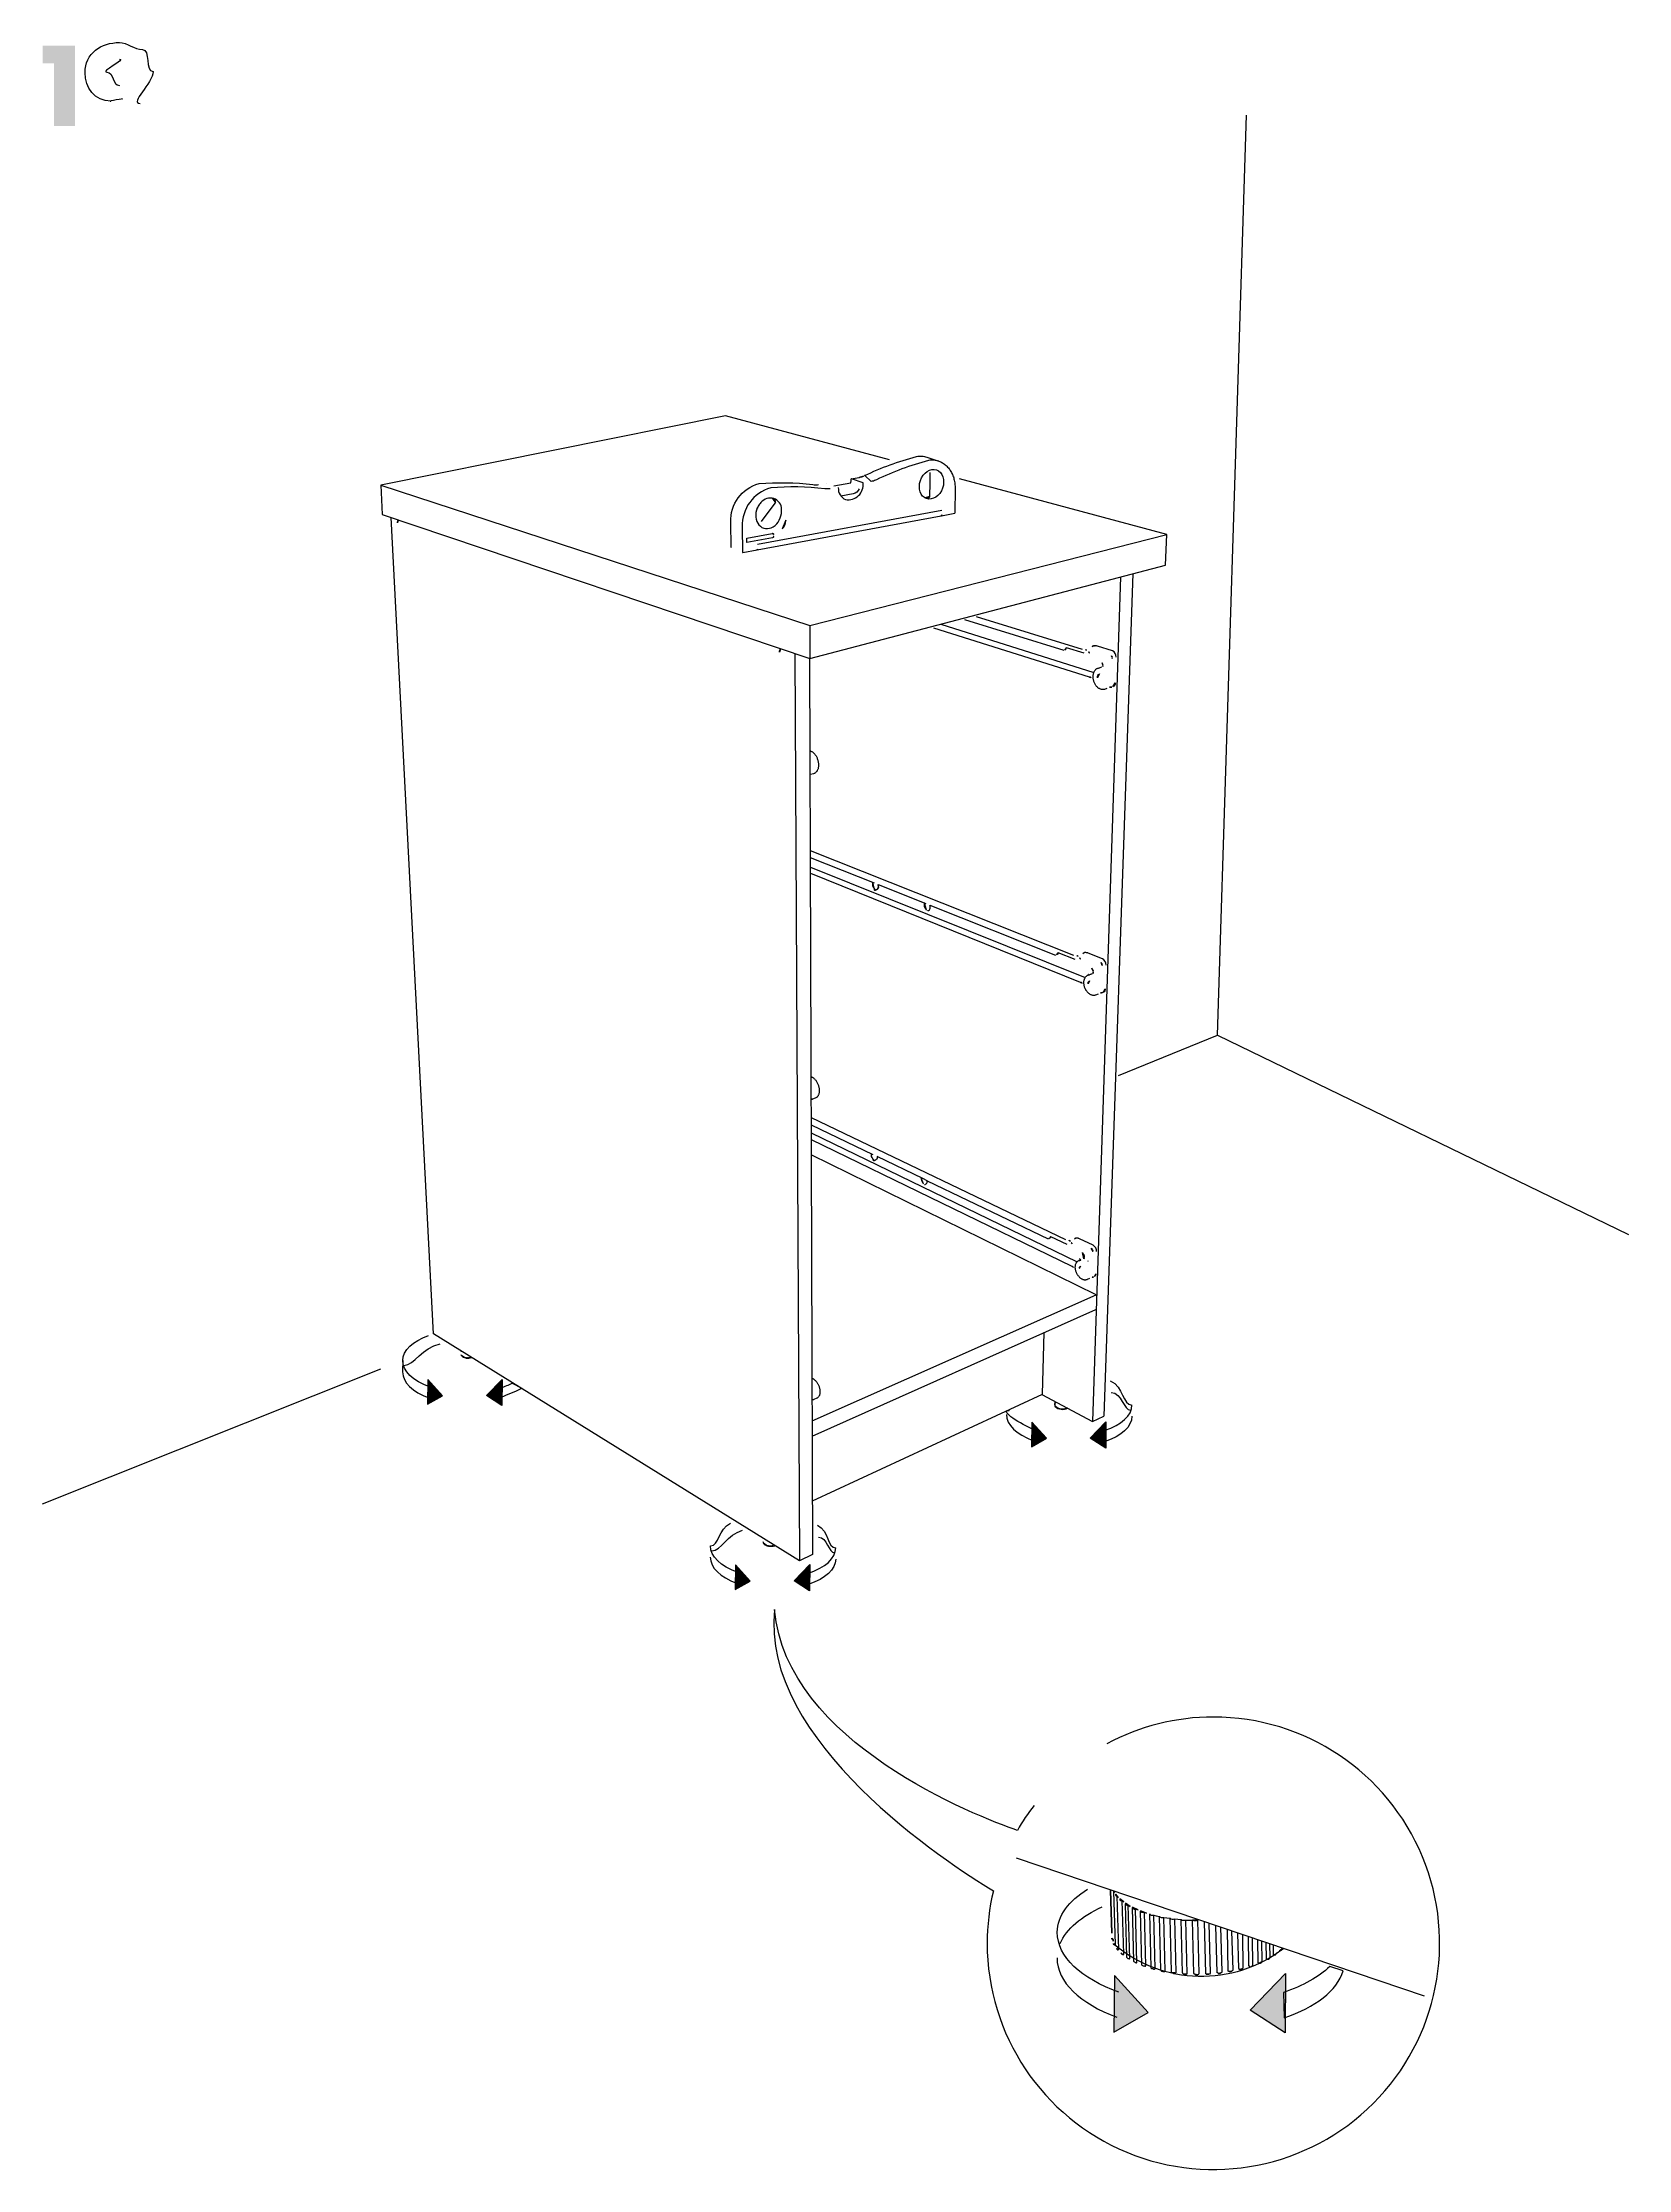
# Model space of a CAD drawing. Header units: metres. Extents: x -27.1 to 47.9, y -10.7 to 6.6.
# Drawn here: x 27.184 to 29.856, y -3.772 to -0.187 of the extents above; entities that cross this region are included whole.
import ezdxf

# ---------------------------------------------------------------- set-up
doc = ezdxf.new("R2010")
doc.units = ezdxf.units.M
doc.header["$MEASUREMENT"] = 0
doc.layers.add('PDF_Working_Num_Penna__7_Num_Penna__7_Num_Penna__7_Num_Penna__7_Num_Penna__7_Num_Penna__7', color=7, linetype='Continuous', lineweight=18)
doc.styles.add('GENERATED_STYLE_1', font='Arial')

msp = doc.modelspace()

# ---------------------------------------------------------------- hatches: boundary and pattern name
at = {"layer": 'PDF_Working_Num_Penna__7_Num_Penna__7_Num_Penna__7_Num_Penna__7_Num_Penna__7_Num_Penna__7', "linetype": 'Continuous', "lineweight": 18}
for points in [[(27.2038, -0.2226), (27.2038, -0.3281), (27.2389, -0.3281), (27.2389, -0.1929), (27.1844, -0.1929), (27.1844, -0.2226)], [(27.8334, -2.4404), (27.833, -2.4823), (27.8583, -2.4679)], [(27.9585, -2.4403), (27.9323, -2.4675), (27.9581, -2.4843)], [(28.8509, -2.5121), (28.8505, -2.554), (28.8758, -2.5396)], [(28.9759, -2.512), (28.9497, -2.5392), (28.9756, -2.556)], [(28.3519, -2.7527), (28.3515, -2.7945), (28.3768, -2.7802)], [(28.4769, -2.7525), (28.4507, -2.7798), (28.4766, -2.7965)], [(28.9905, -3.4447), (28.9896, -3.5401), (29.0473, -3.5073)], [(29.2786, -3.4412), (29.2189, -3.5032), (29.2778, -3.5415)]]:
    msp.add_hatch(color=7, dxfattribs=at).paths.add_polyline_path(points)

# ---------------------------------------------------------------- linework, layer by layer
at = {"layer": 'PDF_Working_Num_Penna__7_Num_Penna__7_Num_Penna__7_Num_Penna__7_Num_Penna__7_Num_Penna__7', "color": 7, "linetype": 'Continuous', "lineweight": 18, "flags": 128}
for points in [[(28.9974, -1.9282), (29.1641, -1.8604), (29.2127, -0.3097)], [(28.3349, -0.8166), (27.754, -0.9335)], [(28.6115, -0.8909), (28.3349, -0.8166)], [(28.6943, -0.893), (28.696, -0.8936), (28.6976, -0.8943), (28.6993, -0.8951), (28.7008, -0.896), (28.7024, -0.8969), (28.7039, -0.898), (28.7053, -0.8991), (28.7067, -0.9002), (28.708, -0.9015), (28.7093, -0.9028), (28.7105, -0.9042), (28.7117, -0.9056), (28.7128, -0.9071), (28.7138, -0.9087), (28.7148, -0.9103), (28.7158, -0.912), (28.7166, -0.9137), (28.7174, -0.9155), (28.7182, -0.9174), (28.7189, -0.9193), (28.7195, -0.9212), (28.72, -0.9232), (28.7205, -0.9252), (28.7209, -0.9272), (28.7212, -0.9292), (28.7214, -0.9312), (28.7216, -0.9331), (28.7218, -0.9351), (28.7218, -0.9372), (28.7218, -0.9392), (28.7213, -0.9807)], [(28.5176, -0.9344), (28.546, -0.9295), (28.5461, -0.9292), (28.5464, -0.9279), (28.5466, -0.9266), (28.5467, -0.9253), (28.5468, -0.9239), (28.5469, -0.9227)], [(28.6794, -0.9521), (28.6796, -0.9299)], [(28.6796, -0.9299), (28.6798, -0.9122)], [(29.0765, -1.068), (29.0785, -1.0163), (28.7295, -0.9226)], [(27.754, -0.9335), (28.4769, -1.1697), (29.0785, -1.0163)], [(27.754, -0.9335), (27.7566, -0.9827)], [(28.407, -0.9797), (28.4192, -0.9629)], [(27.7566, -0.9827), (28.4771, -1.2255), (29.0765, -1.068)], [(27.8431, -2.3637), (27.7719, -0.9879)], [(28.3886, -1.0422), (28.6984, -0.985), (28.6986, -0.9849)], [(28.6997, -0.9762), (28.3889, -1.0333)], [(28.3958, -0.9948), (28.407, -0.9797)], [(28.6988, -0.9849), (28.7212, -0.9808)], [(28.3711, -1.03), (28.371, -1.0225), (28.4138, -1.0146)], [(28.4162, -1.0192), (28.4161, -1.0198), (28.416, -1.0204), (28.4157, -1.0209), (28.4154, -1.0214), (28.415, -1.0217), (28.4145, -1.022), (28.414, -1.0222), (28.3712, -1.03)], [(28.3642, -1.0468), (28.3883, -1.0423), (28.3884, -1.0422)], [(29.0003, -1.088), (28.9534, -2.5112)], [(29.0214, -1.0825), (28.9725, -2.5021)], [(28.4769, -1.1697), (28.4771, -1.2255)], [(28.6854, -1.1738), (28.9477, -1.2565)], [(28.6978, -1.1678), (28.9555, -1.2488)], [(28.7379, -1.16), (28.9049, -1.2117)], [(28.7572, -1.1549), (28.9359, -1.21)], [(28.4521, -1.2171), (28.4598, -2.746)], [(28.9394, -1.2167), (28.9097, -1.2074)], [(28.4768, -1.2254), (28.4818, -2.7356)], [(28.9777, -1.2762), (28.9734, -1.2775), (28.9726, -1.2776), (28.9717, -1.2778), (28.9709, -1.2779), (28.97, -1.2778), (28.9692, -1.2777), (28.9683, -1.2776), (28.9675, -1.2774), (28.9666, -1.2771), (28.9658, -1.2767), (28.965, -1.2763), (28.9642, -1.2758), (28.9633, -1.2753), (28.9625, -1.2747), (28.9617, -1.274), (28.961, -1.2733), (28.9602, -1.2725), (28.9595, -1.2716), (28.9588, -1.2707), (28.9582, -1.2697), (28.9576, -1.2687), (28.9571, -1.2677), (28.9566, -1.2666), (28.9561, -1.2655), (28.9557, -1.2644), (28.9554, -1.2632), (28.955, -1.2621), (28.9548, -1.2609), (28.9546, -1.2597), (28.9545, -1.2585), (28.9544, -1.2574), (28.9544, -1.2562), (28.9544, -1.255), (28.9545, -1.2539), (28.9546, -1.2528), (28.9549, -1.2517), (28.9551, -1.2506), (28.9554, -1.2496), (28.9558, -1.2486), (28.9562, -1.2477), (28.9567, -1.2467), (28.9573, -1.2459), (28.9579, -1.2451), (28.9585, -1.2444), (28.9592, -1.2437), (28.9599, -1.2431), (28.9607, -1.2426), (28.9615, -1.2421), (28.9624, -1.2417), (28.9633, -1.2415), (28.9677, -1.2402)], [(28.4773, -1.3811), (28.4781, -1.3813), (28.4789, -1.3816), (28.4797, -1.382), (28.4806, -1.3824), (28.4814, -1.383), (28.4822, -1.3836), (28.483, -1.3842), (28.4838, -1.385), (28.4846, -1.3858), (28.4854, -1.3866), (28.4861, -1.3876), (28.4868, -1.3886), (28.4875, -1.3896), (28.4881, -1.3907), (28.4887, -1.3919), (28.4892, -1.393), (28.4897, -1.3942), (28.4901, -1.3955), (28.4905, -1.3967), (28.4908, -1.3979), (28.4911, -1.3992), (28.4914, -1.4005), (28.4916, -1.4017), (28.4917, -1.403), (28.4917, -1.4042), (28.4917, -1.4054), (28.4917, -1.4067), (28.4916, -1.4079), (28.4914, -1.409), (28.4912, -1.4101), (28.4909, -1.4112), (28.4905, -1.4123), (28.4901, -1.4133), (28.4897, -1.4142), (28.4892, -1.4152), (28.4886, -1.416), (28.488, -1.4167), (28.4873, -1.4175), (28.4866, -1.4181), (28.4858, -1.4186), (28.485, -1.4191), (28.4842, -1.4194), (28.4834, -1.4197), (28.4783, -1.4212)], [(28.4779, -1.5493), (28.9213, -1.7252)], [(28.4779, -1.5606), (28.5856, -1.6035)], [(28.478, -1.577), (28.941, -1.7632)], [(28.478, -1.5875), (28.9325, -1.771)], [(28.5927, -1.6103), (28.5927, -1.6094), (28.5927, -1.6086), (28.5925, -1.6078), (28.5924, -1.607), (28.5921, -1.6062), (28.6727, -1.6383)], [(28.9244, -1.7328), (28.8958, -1.7214)], [(28.9627, -1.7911), (28.9585, -1.7927), (28.9577, -1.7929), (28.957, -1.7931), (28.9562, -1.7932), (28.9554, -1.7933), (28.9546, -1.7933), (28.9538, -1.7931), (28.953, -1.793), (28.9522, -1.7928), (28.9514, -1.7925), (28.9506, -1.7922), (28.9497, -1.7918), (28.9489, -1.7913), (28.9481, -1.7908), (28.9473, -1.7901), (28.9466, -1.7895), (28.9458, -1.7888), (28.9451, -1.788), (28.9444, -1.7872), (28.9437, -1.7863), (28.943, -1.7854), (28.9424, -1.7844), (28.9419, -1.7834), (28.9413, -1.7824), (28.9409, -1.7813), (28.9404, -1.7802), (28.9401, -1.7792), (28.9397, -1.7781), (28.9394, -1.7769), (28.9392, -1.7758), (28.9391, -1.7747), (28.9389, -1.7736), (28.9389, -1.7725), (28.9388, -1.7714), (28.9389, -1.7703), (28.939, -1.7692), (28.9392, -1.7682), (28.9394, -1.7672), (28.9397, -1.7663), (28.94, -1.7653), (28.9403, -1.7645), (28.9408, -1.7636), (28.9413, -1.7628), (28.9418, -1.7621), (28.9424, -1.7614), (28.943, -1.7608), (28.9437, -1.7602), (28.9445, -1.7597), (28.9452, -1.7593), (28.9461, -1.7589), (28.9503, -1.7574)], [(29.1641, -1.8603), (29.8564, -2.1964)], [(28.4792, -1.9301), (28.48, -1.9304), (28.4807, -1.9308), (28.4816, -1.9312), (28.4824, -1.9318), (28.4832, -1.9324), (28.484, -1.933), (28.4848, -1.9337), (28.4856, -1.9345), (28.4863, -1.9354), (28.487, -1.9363), (28.4878, -1.9372), (28.4884, -1.9383), (28.489, -1.9393), (28.4896, -1.9403), (28.4902, -1.9415), (28.4907, -1.9426), (28.4911, -1.9438), (28.4916, -1.9449), (28.4919, -1.9461), (28.4922, -1.9473), (28.4925, -1.9485), (28.4927, -1.9497), (28.4928, -1.9509), (28.4929, -1.952), (28.493, -1.9532), (28.493, -1.9543), (28.4929, -1.9555), (28.4928, -1.9565), (28.4926, -1.9576), (28.4924, -1.9586), (28.4921, -1.9596), (28.4918, -1.9606), (28.4914, -1.9615), (28.4909, -1.9623), (28.4904, -1.9631), (28.4898, -1.9638), (28.4892, -1.9645), (28.4885, -1.9651), (28.4878, -1.9655), (28.4871, -1.966), (28.4863, -1.9663), (28.4814, -1.9681)], [(28.4794, -1.9991), (28.9077, -2.2046)], [(28.4794, -2.0112), (28.5832, -2.0613)], [(28.4795, -2.0249), (28.9276, -2.242)], [(28.4795, -2.0362), (28.9183, -2.2497)], [(28.9598, -2.2977), (28.4796, -2.0618)], [(28.9105, -2.2131), (28.883, -2.1998)], [(28.9485, -2.2703), (28.9444, -2.2721), (28.9437, -2.2724), (28.943, -2.2726), (28.9423, -2.2727), (28.9415, -2.2728), (28.9408, -2.2728), (28.9401, -2.2728), (28.9393, -2.2727), (28.9385, -2.2725), (28.9377, -2.2723), (28.937, -2.272), (28.9362, -2.2716), (28.9354, -2.2712), (28.9346, -2.2707), (28.9338, -2.2702), (28.9331, -2.2696), (28.9323, -2.269), (28.9315, -2.2682), (28.9308, -2.2675), (28.9301, -2.2666), (28.9294, -2.2658), (28.9288, -2.2649), (28.9282, -2.264), (28.9276, -2.263), (28.9271, -2.262), (28.9266, -2.261), (28.9262, -2.26), (28.9258, -2.2589), (28.9254, -2.2579), (28.9251, -2.2568), (28.9249, -2.2557), (28.9247, -2.2547), (28.9246, -2.2536), (28.9244, -2.2526), (28.9244, -2.2515), (28.9244, -2.2505), (28.9245, -2.2495), (28.9246, -2.2485), (28.9248, -2.2476), (28.925, -2.2467), (28.9253, -2.2458), (28.9257, -2.245), (28.9261, -2.2441), (28.9265, -2.2434), (28.927, -2.2427), (28.9275, -2.2421), (28.9281, -2.2415), (28.9288, -2.241), (28.9295, -2.2405), (28.9303, -2.2401), (28.9344, -2.2384)], [(28.4811, -2.5103), (28.9598, -2.2977)], [(28.4812, -2.5362), (28.959, -2.3223)], [(28.4598, -2.746), (27.8431, -2.3637)], [(28.8693, -2.4653), (28.8721, -2.3612)], [(27.1842, -2.6499), (27.7543, -2.4223)], [(27.835, -2.4713), (27.8365, -2.4527)], [(28.4809, -2.4381), (28.4811, -2.4382), (28.4819, -2.4386), (28.4827, -2.4391), (28.4835, -2.4396), (28.4842, -2.4402), (28.485, -2.4408), (28.4858, -2.4415), (28.4866, -2.4423), (28.4873, -2.4432), (28.488, -2.4441), (28.4888, -2.445), (28.4894, -2.4459), (28.4901, -2.447), (28.4906, -2.448), (28.4912, -2.4491), (28.4917, -2.4502), (28.4921, -2.4513), (28.4926, -2.4524), (28.493, -2.4535), (28.4933, -2.4547), (28.4936, -2.4558), (28.4938, -2.4569), (28.4939, -2.4581), (28.4941, -2.4592), (28.4942, -2.4603), (28.4942, -2.4613), (28.4942, -2.4624), (28.4941, -2.4634), (28.4939, -2.4644), (28.4937, -2.4654), (28.4935, -2.4663), (28.4932, -2.4672), (28.4928, -2.4681), (28.4924, -2.4688), (28.4919, -2.4696), (28.4914, -2.4703), (28.4908, -2.4708), (28.4901, -2.4714), (28.4895, -2.4718), (28.4887, -2.4722), (28.4841, -2.4742)], [(28.4815, -2.6448), (28.8693, -2.4653)], [(28.8678, -2.466), (28.9534, -2.5112), (28.9725, -2.5021)], [(28.4818, -2.7356), (28.4598, -2.746)], [(29.5127, -3.4799), (28.8251, -3.247)], [(28.9911, -3.3938), (28.9919, -3.3938), (28.9919, -3.3929), (28.9919, -3.3922), (28.9896, -3.303)], [(28.9971, -3.4019), (28.9971, -3.4012), (28.9978, -3.4012), (28.9949, -3.3111)], [(29.0052, -3.41), (29.0052, -3.4093), (29.006, -3.4093), (29.006, -3.4085), (29.0031, -3.3185)], [(29.0149, -3.4167), (29.0142, -3.4167), (29.0134, -3.4167), (29.0127, -3.4159), (29.012, -3.4151), (29.0112, -3.4144), (29.0112, -3.4138), (29.009, -3.3238)], [(29.0149, -3.4167), (29.0157, -3.4167), (29.0164, -3.4159), (29.0134, -3.3261)], [(29.0275, -3.4233), (29.0268, -3.4233), (29.026, -3.4233), (29.0253, -3.4233), (29.0246, -3.4226), (29.0238, -3.4218), (29.0231, -3.4212), (29.0231, -3.4205), (29.0209, -3.3305)], [(29.0275, -3.4233), (29.0283, -3.4233), (29.0283, -3.4226), (29.026, -3.3328)], [(29.0416, -3.4293), (29.0409, -3.4293), (29.0402, -3.4293), (29.0395, -3.4293), (29.038, -3.4286), (29.0372, -3.4279), (29.0365, -3.4271), (29.0365, -3.4265), (29.0342, -3.3364)], [(29.0416, -3.4293), (29.0424, -3.4293), (29.0424, -3.4286), (29.0432, -3.4286), (29.0432, -3.4279), (29.0409, -3.338)], [(29.0498, -3.3409), (29.0506, -3.3424), (29.0521, -3.3431), (29.0543, -3.3431), (29.0565, -3.3431), (29.0609, -3.344), (29.0662, -3.3454)], [(29.0572, -3.4346), (29.0565, -3.4346), (29.0558, -3.4338), (29.0551, -3.4338), (29.0543, -3.4338), (29.0536, -3.4338), (29.0528, -3.4331), (29.0521, -3.4323), (29.0521, -3.4309), (29.0498, -3.3409)], [(29.0572, -3.4346), (29.058, -3.4338), (29.0588, -3.4338), (29.0588, -3.4331), (29.0565, -3.3431)], [(29.0662, -3.3454), (29.0669, -3.3461), (29.0691, -3.3468), (29.0714, -3.3468), (29.0736, -3.3468), (29.0788, -3.3476), (29.084, -3.3483)], [(29.0685, -3.436), (29.0685, -3.4353), (29.0662, -3.3454)], [(29.0744, -3.4383), (29.0751, -3.4383), (29.0758, -3.4376), (29.0758, -3.4369), (29.0736, -3.3468)], [(29.084, -3.3483), (29.0855, -3.3491), (29.0877, -3.3498), (29.09, -3.3498), (29.0923, -3.3491), (29.0973, -3.3498), (29.1026, -3.3507)], [(29.087, -3.4397), (29.087, -3.439), (29.0863, -3.439), (29.0863, -3.4383), (29.084, -3.3483)], [(29.0929, -3.4404), (29.0937, -3.4404), (29.0944, -3.4397), (29.0944, -3.439), (29.0923, -3.3491)], [(29.1026, -3.3507), (29.1041, -3.3514), (29.1062, -3.3514), (29.1093, -3.3514), (29.1108, -3.3514), (29.1167, -3.3514), (29.1219, -3.3514)], [(29.1062, -3.4419), (29.1056, -3.4412), (29.1056, -3.4404), (29.1049, -3.4404), (29.1026, -3.3507)], [(29.1122, -3.4427), (29.1122, -3.4419), (29.113, -3.4419), (29.113, -3.4412), (29.1108, -3.3514)], [(29.1256, -3.4427), (29.1249, -3.4427), (29.1249, -3.4419), (29.1241, -3.4412), (29.1219, -3.3514)], [(29.1315, -3.4427), (29.1324, -3.4427), (29.1324, -3.4419), (29.1331, -3.4412), (29.1308, -3.3514)], [(29.145, -3.4427), (29.145, -3.4419), (29.1442, -3.4419), (29.1442, -3.4412), (29.142, -3.3542)], [(29.1509, -3.4419), (29.1517, -3.4419), (29.1517, -3.4412), (29.1523, -3.4412), (29.1523, -3.4404), (29.1501, -3.3574)], [(29.165, -3.4412), (29.1643, -3.4404), (29.1636, -3.4404), (29.1636, -3.4397), (29.1613, -3.3609)], [(29.171, -3.4397), (29.171, -3.439), (29.1716, -3.439), (29.1716, -3.4383), (29.1695, -3.3633)], [(29.1836, -3.4383), (29.1828, -3.4383), (29.1828, -3.4376), (29.1821, -3.4376), (29.1821, -3.4369), (29.1806, -3.3669)], [(29.1895, -3.4369), (29.1895, -3.436), (29.1902, -3.436), (29.1902, -3.4353), (29.1881, -3.3699)], [(29.2014, -3.4346), (29.2007, -3.4346), (29.2007, -3.4338), (29.1999, -3.4331), (29.1984, -3.3736)], [(29.2074, -3.4323), (29.2074, -3.4316), (29.2066, -3.376)], [(29.2185, -3.43), (29.2177, -3.4293), (29.217, -3.4293), (29.217, -3.4286), (29.2163, -3.3795)], [(29.2185, -3.43), (29.2193, -3.43), (29.22, -3.43), (29.2207, -3.4293), (29.2215, -3.4293), (29.2222, -3.4293), (29.223, -3.4286), (29.2237, -3.4279), (29.2237, -3.4265), (29.223, -3.3818)], [(29.2341, -3.4241), (29.2333, -3.4241), (29.2333, -3.4233), (29.2326, -3.4233), (29.2319, -3.3848)], [(29.2393, -3.4205), (29.2386, -3.3869)], [(29.2482, -3.4174), (29.2475, -3.4174), (29.2467, -3.4174), (29.2467, -3.4167), (29.2459, -3.3892)], [(29.2527, -3.4144), (29.2519, -3.3914)], [(29.2601, -3.4108), (29.2594, -3.4108), (29.2594, -3.41), (29.2586, -3.41), (29.2586, -3.4093), (29.2586, -3.3938)], [(29.3758, -3.4371), (29.353, -3.4297)], [(29.2752, -3.4733), (29.2764, -3.5161)]]:
    msp.add_lwpolyline(points, dxfattribs=at)
for points in [[(28.5697, -0.9173), (28.5695, -0.9173), (28.5693, -0.9173, -0.04676), (28.6566, -0.8851), (28.6567, -0.8851), (28.657, -0.8851), (28.6592, -0.8848), (28.6614, -0.8846), (28.6636, -0.8846), (28.6659, -0.8846), (28.668, -0.8848), (28.6702, -0.8852), (28.6722, -0.8857), (28.6743, -0.8863), (28.6943, -0.893), (28.6923, -0.8924), (28.6901, -0.8919), (28.688, -0.8916), (28.6858, -0.8913), (28.6836, -0.8912), (28.6814, -0.8913), (28.6791, -0.8915), (28.6769, -0.8918, 0.046704), (28.5894, -0.9243), (28.5877, -0.925), (28.5859, -0.9258), (28.5841, -0.9264), (28.5822, -0.9268), (28.5804, -0.9272)], [(28.4306, -1.007, 0.210049), (28.4366, -0.9931), (28.4365, -0.9922)], [(28.9616, -1.2578, -0.316467), (28.9654, -1.2515)], [(28.9917, -1.2664, -0.31671), (28.9876, -1.2732)], [(28.5832, -1.6026, 0.271069), (28.5853, -1.6131), (28.5855, -1.6134), (28.5858, -1.6137), (28.586, -1.614), (28.5861, -1.6142), (28.5862, -1.6146), (28.5863, -1.6148)], [(28.6703, -1.6374, 0.273633), (28.6724, -1.648), (28.6727, -1.6483), (28.6729, -1.6486), (28.6731, -1.6489), (28.6733, -1.6492), (28.6734, -1.6495), (28.6734, -1.6497)], [(28.9748, -1.7823, -0.295607), (28.9715, -1.7881)], [(28.6649, -2.1007, 0.200326), (28.6675, -2.1093), (28.6678, -2.1096), (28.668, -2.1099), (28.6682, -2.1102), (28.6683, -2.1104), (28.6685, -2.1108), (28.6685, -2.111)], [(27.9071, -2.4034, -0.271454), (27.8903, -2.4003), (27.8901, -2.4002), (27.8903, -2.4004, 0.299554)], [(27.8941, -2.403), (27.8943, -2.4031), (27.8945, -2.4032), (27.8947, -2.4032, -0.334257)], [(28.8907, -2.4859), (28.8905, -2.4858, 0.317811), (28.9114, -2.489, -0.300714), (28.8908, -2.4858), (28.8906, -2.4858), (28.8905, -2.4856), (28.8903, -2.4853), (28.8903, -2.485), (28.8902, -2.4849), (28.8901, -2.4843)], [(28.3991, -2.7166), (28.3993, -2.7169), (28.3996, -2.7174), (28.4001, -2.7179), (28.4007, -2.7184), (28.4013, -2.7189), (28.4019, -2.7193), (28.4027, -2.7197), (28.4035, -2.7201), (28.4044, -2.7204), (28.4052, -2.7207), (28.4062, -2.7209), (28.4072, -2.7211), (28.4082, -2.7213), (28.4092, -2.7214), (28.4102, -2.7215), (28.4113, -2.7215), (28.4123, -2.7215), (28.4133, -2.7214), (28.4144, -2.7213), (28.4154, -2.7212), (28.4164, -2.721), (28.4174, -2.7207), (28.4183, -2.7205, -0.281115), (28.399, -2.7165), (28.3988, -2.7162), (28.3988, -2.7158), (28.3986, -2.7157)], [(28.4062, -2.7206, -0.305663), (28.4056, -2.7204), (28.4058, -2.7205), (28.406, -2.7206)], [(28.4146, -2.7209, -0.241751), (28.4139, -2.721), (28.4141, -2.721), (28.4143, -2.721)]]:
    msp.add_lwpolyline(points, format="xyb", close=True, dxfattribs=at)
for points in [[(28.3443, -1.0386), (28.3438, -0.9957, -0.351179), (28.3915, -0.9308), (28.3917, -0.9308, -0.05231), (28.4824, -0.9325), (28.4844, -0.9327), (28.4862, -0.9328), (28.4881, -0.9327), (28.4899, -0.9326), (28.4918, -0.9323)], [(28.5251, -0.9376, 0.310376), (28.5372, -0.9577, 0.49733), (28.5669, -0.9296), (28.5472, -0.9226), (28.547, -0.9226), (28.5603, -0.9202), (28.5607, -0.9203)], [(28.5114, -0.9393), (28.5095, -0.9396), (28.5076, -0.9398), (28.5058, -0.9398), (28.5039, -0.9398), (28.5021, -0.9396, 0.052804), (28.4112, -0.938, 0.348697), (28.3633, -1.0034), (28.3637, -1.0467)], [(28.4294, -0.977, 0.710289), (28.397, -0.9604), (28.3957, -0.9615), (28.3945, -0.9628), (28.3933, -0.9641), (28.3922, -0.9655), (28.3912, -0.967), (28.3902, -0.9686), (28.3894, -0.9702), (28.3886, -0.9719)], [(28.5603, -0.9396, -0.244851), (28.5503, -0.9481), (28.5295, -0.9518)], [(28.9931, -1.2233, 0.316915), (28.9868, -1.2123), (28.9617, -1.2046), (28.961, -1.2045), (28.9603, -1.2043), (28.9596, -1.2042), (28.9588, -1.2041), (28.9581, -1.204), (28.9573, -1.2039), (28.9566, -1.2039), (28.9559, -1.2039), (28.9556, -1.204), (28.9554, -1.2041), (28.9552, -1.2042), (28.955, -1.2043), (28.9548, -1.2044), (28.9545, -1.2045)], [(28.6754, -1.6507), (28.6756, -1.6506), (28.6757, -1.6504), (28.6761, -1.6503), (28.6764, -1.6502), (28.6767, -1.6501), (28.677, -1.65), (28.6772, -1.65, 0.313942), (28.6801, -1.6449), (28.6801, -1.6439), (28.68, -1.643), (28.6798, -1.642), (28.6795, -1.641), (28.8912, -1.7255)], [(28.9762, -1.7422, 0.290326), (28.97, -1.7314), (28.9459, -1.7219), (28.9453, -1.7217), (28.9446, -1.7215), (28.9439, -1.7213), (28.9431, -1.7212), (28.9424, -1.7211), (28.9417, -1.721), (28.941, -1.721), (28.9403, -1.721), (28.9401, -1.7211), (28.9399, -1.7212), (28.9397, -1.7213), (28.9394, -1.7213), (28.9392, -1.7214), (28.939, -1.7215)], [(28.6749, -2.1055), (28.6674, -2.1018), (28.5904, -2.0647), (28.5905, -2.0655), (28.5905, -2.0663, -0.342712), (28.5878, -2.0707), (28.5875, -2.0708), (28.5873, -2.0709), (28.587, -2.0709), (28.5868, -2.071), (28.5864, -2.0711), (28.5862, -2.0712), (28.5861, -2.0714), (28.586, -2.0717), (28.5858, -2.0718), (28.5854, -2.0719), (28.5851, -2.0719), (28.5849, -2.0718), (28.5847, -2.0718), (28.5845, -2.0716), (28.5843, -2.0715), (28.5841, -2.0713), (28.584, -2.0711), (28.5839, -2.0709), (28.5839, -2.0707), (28.584, -2.0705), (28.5841, -2.0704), (28.5842, -2.07), (28.5841, -2.0697), (28.5839, -2.0694), (28.5838, -2.0691), (28.5835, -2.0689), (28.5833, -2.0685, -0.203798), (28.5808, -2.0601)], [(28.6704, -2.1121), (28.6705, -2.112), (28.6707, -2.1119), (28.6711, -2.1118), (28.6713, -2.1117), (28.6716, -2.1116), (28.6719, -2.1115), (28.6721, -2.1115, 0.352357), (28.6749, -2.1068), (28.6749, -2.1061), (28.6749, -2.1055), (28.8786, -2.2036)], [(28.9603, -2.2249, 0.274665), (28.9544, -2.2143), (28.9312, -2.2032), (28.9306, -2.2029), (28.9299, -2.2027), (28.9292, -2.2025), (28.9285, -2.2023), (28.9278, -2.2022), (28.9271, -2.2021), (28.9265, -2.2021), (28.9258, -2.2021), (28.9256, -2.2021), (28.9254, -2.2022), (28.9252, -2.2023), (28.925, -2.2023), (28.9248, -2.2025), (28.9246, -2.2025)], [(27.7911, -2.4085), (27.7909, -2.4267, 0.011807), (27.7909, -2.4275)], [(27.9575, -2.4732), (27.957, -2.4544, 0.043577), (27.9753, -2.4465), (27.9906, -2.4546)], [(28.7863, -3.3022, 0.05845), (28.7759, -3.3905, 2.414273), (29.1571, -3.0093, 0.123908), (28.9776, -3.0542)], [(29.275, -3.3997, -0.352485), (28.9904, -3.3929), (28.9911, -3.3938)]]:
    msp.add_lwpolyline(points, format="xyb", dxfattribs=at)
for points in [[(28.5052, -0.93), (28.505, -0.9299)], [(28.5603, -0.9202), (28.5618, -0.92), (28.5633, -0.9196), (28.5649, -0.9191), (28.5663, -0.9186), (28.5678, -0.918)], [(28.4192, -0.9629), (28.4193, -0.9627), (28.4195, -0.9624), (28.4195, -0.9622), (28.4195, -0.9619), (28.4195, -0.9616), (28.4195, -0.9613), (28.4194, -0.961), (28.4193, -0.9606), (28.419, -0.96), (28.4186, -0.9593), (28.4181, -0.9587), (28.4175, -0.958), (28.4171, -0.9577), (28.4167, -0.9573), (28.4163, -0.957), (28.4158, -0.9567), (28.4153, -0.9563), (28.4147, -0.9559), (28.4142, -0.9556)], [(28.4915, -0.9323), (28.4916, -0.9323)], [(28.6707, -0.9546), (28.6713, -0.9547), (28.6719, -0.9548), (28.6725, -0.9549), (28.6731, -0.9549), (28.6737, -0.9549), (28.6742, -0.9549), (28.6748, -0.9549), (28.6753, -0.9549), (28.6761, -0.9548), (28.6769, -0.9546), (28.6776, -0.9543), (28.6782, -0.954), (28.6784, -0.9538), (28.6787, -0.9536), (28.6791, -0.9532), (28.6792, -0.9529), (28.6793, -0.9527), (28.6794, -0.9524)], [(27.7824, -0.9971), (27.7824, -0.9961), (27.7825, -0.9952), (27.7827, -0.9944), (27.7829, -0.9936), (27.7832, -0.9929), (27.7835, -0.9924)], [(28.6986, -0.9849), (28.6989, -0.9848), (28.699, -0.9844), (28.6992, -0.984)], [(28.6988, -0.9849), (28.6991, -0.9848), (28.6993, -0.9846), (28.6994, -0.9843), (28.6996, -0.9839), (28.6996, -0.9835)], [(28.3446, -1.0391), (28.3445, -1.039), (28.3444, -1.0388)], [(28.4139, -1.0147), (28.4144, -1.0146), (28.4149, -1.0148), (28.4153, -1.015), (28.4157, -1.0154), (28.4159, -1.0158), (28.4161, -1.0163), (28.4162, -1.0168)], [(28.4148, -1.0147), (28.4143, -1.0146)], [(28.3642, -1.0468), (28.3639, -1.0468), (28.3637, -1.0467)], [(28.3884, -1.0422), (28.3886, -1.042), (28.3888, -1.0417), (28.3889, -1.0413)], [(28.4261, -1.2147), (28.4261, -1.2137), (28.4262, -1.2127), (28.4265, -1.2117), (28.4268, -1.2109), (28.4272, -1.2102), (28.4277, -1.2095)], [(28.9097, -1.2074), (28.9093, -1.2076), (28.9091, -1.2079), (28.9088, -1.2082), (28.9087, -1.2086), (28.9086, -1.209), (28.9085, -1.2095), (28.9065, -1.2115)], [(28.9415, -1.211), (28.9417, -1.2109), (28.942, -1.2109), (28.9422, -1.2109), (28.9424, -1.2111)], [(28.9427, -1.211), (28.9423, -1.2109), (28.9419, -1.2109)], [(28.9435, -1.2112), (28.9427, -1.211), (28.9425, -1.211), (28.9423, -1.2109), (28.9421, -1.2109)], [(28.9485, -1.2166), (28.9484, -1.2161), (28.9481, -1.2156), (28.9478, -1.2152), (28.9475, -1.2149), (28.9471, -1.2147), (28.9467, -1.2147)], [(28.9545, -1.2045), (28.9536, -1.2049), (28.9527, -1.2054)], [(28.9576, -1.2043), (28.9571, -1.2042), (28.9565, -1.204)], [(28.9633, -1.2415), (28.9643, -1.2412)], [(28.9677, -1.2402), (28.9687, -1.24)], [(28.9695, -1.2327), (28.9699, -1.2335), (28.9702, -1.2343), (28.9705, -1.2352), (28.9706, -1.2361)], [(28.9708, -1.237), (28.9708, -1.238), (28.9707, -1.2389)], [(28.9708, -1.2374), (28.9708, -1.2372)], [(28.9856, -1.2208), (28.986, -1.2218), (28.9863, -1.2228), (28.9866, -1.2239)], [(28.9867, -1.2255), (28.9867, -1.2252)], [(28.9499, -1.2571), (28.9491, -1.2569), (28.9484, -1.2567)], [(28.9499, -1.2571), (28.9505, -1.2576), (28.9511, -1.2581)], [(28.9821, -1.2737), (28.9827, -1.2737), (28.9829, -1.2737)], [(28.9844, -1.2738), (28.9842, -1.2738), (28.984, -1.2738), (28.9838, -1.2738), (28.9836, -1.2738), (28.9833, -1.2737)], [(28.986, -1.2736), (28.9855, -1.2738), (28.985, -1.2738)], [(28.5927, -1.6103), (28.5926, -1.6111), (28.5925, -1.6119), (28.5922, -1.6127), (28.5919, -1.6133), (28.5915, -1.6139), (28.591, -1.6144), (28.5905, -1.6147)], [(28.5899, -1.615), (28.5897, -1.6151), (28.5894, -1.6152), (28.5891, -1.6152), (28.5889, -1.6153), (28.5885, -1.6155), (28.5883, -1.6156), (28.5882, -1.6158), (28.5882, -1.6159), (28.588, -1.6161), (28.5879, -1.6162), (28.5875, -1.6163), (28.5872, -1.6164), (28.5869, -1.6163), (28.5867, -1.6162), (28.5865, -1.6162), (28.5863, -1.616), (28.5861, -1.6158), (28.586, -1.6156), (28.5859, -1.6154), (28.586, -1.6151)], [(28.8958, -1.7215), (28.8955, -1.7216), (28.8953, -1.7219), (28.895, -1.7222), (28.8949, -1.7226), (28.8948, -1.723), (28.8948, -1.7235), (28.8928, -1.7251)], [(28.9295, -1.7271), (28.928, -1.7265), (28.9278, -1.7264), (28.9276, -1.7264), (28.9274, -1.7263), (28.9272, -1.7263)], [(28.9333, -1.7321), (28.9331, -1.7316), (28.9329, -1.7312), (28.9326, -1.7308), (28.9323, -1.7306), (28.9319, -1.7304), (28.9315, -1.7303)], [(28.939, -1.7215), (28.9381, -1.7219), (28.9373, -1.7224)], [(28.9525, -1.7474), (28.953, -1.7483), (28.9536, -1.7493), (28.954, -1.7502), (28.9543, -1.7512), (28.9545, -1.7523)], [(28.9546, -1.7533), (28.9546, -1.7543), (28.9546, -1.7552), (28.9544, -1.7561)], [(28.9679, -1.7378), (28.9684, -1.7387), (28.9689, -1.7396), (28.9693, -1.7406), (28.9696, -1.7416), (28.9698, -1.7426)], [(28.9346, -1.7717), (28.9339, -1.7715), (28.9332, -1.7712)], [(28.9346, -1.7717), (28.9351, -1.7722), (28.9357, -1.7726)], [(28.9458, -1.7737), (28.9459, -1.7728), (28.9461, -1.7719), (28.9463, -1.7711), (28.9467, -1.7704), (28.9471, -1.7697), (28.9476, -1.7692), (28.9482, -1.7688)], [(28.9466, -1.7583), (28.9465, -1.7581), (28.9464, -1.758), (28.9462, -1.7578), (28.9462, -1.7582), (28.946, -1.7586)], [(28.9461, -1.7589), (28.9469, -1.7587), (28.9477, -1.7585), (28.9485, -1.7584)], [(28.9463, -1.7588), (28.9465, -1.7586)], [(28.9466, -1.7583), (28.9468, -1.7584)], [(28.9503, -1.7574), (28.9511, -1.7571), (28.9519, -1.757), (28.9528, -1.7569)], [(28.9678, -1.7888), (28.9676, -1.7888), (28.9674, -1.7887), (28.9672, -1.7887), (28.967, -1.7887), (28.9668, -1.7887)], [(28.97, -1.7886), (28.9693, -1.7888), (28.9685, -1.7889)], [(28.4814, -1.9681), (28.4807, -1.9683), (28.48, -1.9685)], [(28.883, -2.1998), (28.8827, -2.2), (28.8824, -2.2003), (28.8822, -2.2006), (28.882, -2.201), (28.882, -2.2014), (28.8819, -2.2018), (28.88, -2.2032)], [(28.9163, -2.2072), (28.9142, -2.2061), (28.914, -2.2061), (28.9138, -2.206), (28.9136, -2.2059), (28.9135, -2.2059), (28.9133, -2.2058)], [(28.919, -2.2118), (28.9189, -2.2113), (28.9187, -2.2109), (28.9184, -2.2106), (28.9181, -2.2103), (28.9177, -2.2102), (28.9174, -2.2102)], [(28.9246, -2.2025), (28.9237, -2.2029), (28.9229, -2.2033)], [(28.9514, -2.219), (28.952, -2.2198), (28.9525, -2.2205), (28.953, -2.2214), (28.9534, -2.2222), (28.9538, -2.2231), (28.954, -2.224), (28.9543, -2.2249)], [(28.9203, -2.2505), (28.9196, -2.2502), (28.9189, -2.25)], [(28.9203, -2.2505), (28.9208, -2.2509), (28.9214, -2.2513)], [(28.9303, -2.2401), (28.9311, -2.2398), (28.9319, -2.2397), (28.9328, -2.2396), (28.9336, -2.2396)], [(28.9311, -2.2537), (28.9312, -2.2528), (28.9313, -2.252), (28.9316, -2.2512), (28.932, -2.2506), (28.9324, -2.25), (28.9329, -2.2495)], [(28.9315, -2.237), (28.9317, -2.2372), (28.9318, -2.2373)], [(28.9319, -2.2375), (28.9322, -2.2378), (28.9325, -2.238), (28.9328, -2.2382), (28.933, -2.2383), (28.9333, -2.2385)], [(28.9366, -2.2267), (28.9372, -2.2274), (28.9378, -2.2282), (28.9383, -2.229), (28.9387, -2.2299), (28.939, -2.2308), (28.9393, -2.2317), (28.9395, -2.2326), (28.9396, -2.2335), (28.9397, -2.2343), (28.9396, -2.2351), (28.9395, -2.2359), (28.9393, -2.2365), (28.939, -2.2372)], [(28.9459, -2.2411), (28.9458, -2.2409), (28.9457, -2.2408)], [(28.9523, -2.2679), (28.9521, -2.2679), (28.952, -2.2678)], [(28.955, -2.2678), (28.9544, -2.268), (28.9537, -2.268), (28.953, -2.268)], [(28.9591, -2.2622), (28.959, -2.2631), (28.9589, -2.2639), (28.9587, -2.2646), (28.9583, -2.2653), (28.958, -2.2658), (28.9575, -2.2664), (28.957, -2.2668)], [(27.89, -2.3933), (27.8897, -2.3932), (27.8898, -2.393), (27.8897, -2.3928)], [(27.8898, -2.3988), (27.8898, -2.3995)], [(27.8899, -2.3997), (27.89, -2.4)], [(27.8908, -2.4011), (27.8906, -2.401)], [(27.8912, -2.4015), (27.8914, -2.4016)], [(27.8915, -2.4017), (27.8913, -2.4017)], [(27.892, -2.4021), (27.8923, -2.4022)], [(27.8924, -2.4023), (27.8922, -2.4023)], [(27.893, -2.4026), (27.8933, -2.4027)], [(27.8934, -2.4028), (27.8932, -2.4028)], [(27.8954, -2.4034), (27.8956, -2.4035), (27.8958, -2.4035)], [(27.8959, -2.4036), (27.8957, -2.4036), (27.8955, -2.4035)], [(27.8968, -2.4037), (27.897, -2.4038), (27.8972, -2.4038)], [(27.8973, -2.4039), (27.8971, -2.4039)], [(27.8982, -2.4039), (27.8985, -2.404)], [(27.8988, -2.404), (27.8986, -2.4041)], [(27.8998, -2.404), (27.9001, -2.404), (27.9003, -2.404)], [(27.9003, -2.4041), (27.9001, -2.4042)], [(27.9013, -2.404), (27.9016, -2.404), (27.9018, -2.404)], [(27.9019, -2.4041), (27.9017, -2.4041)], [(27.9029, -2.4039), (27.9032, -2.4039)], [(27.9035, -2.4039), (27.9033, -2.404)], [(27.9044, -2.4037), (27.9046, -2.4037), (27.9048, -2.4037)], [(27.905, -2.4037), (27.9048, -2.4038)], [(27.9059, -2.4034), (27.9061, -2.4034), (27.9063, -2.4034)], [(27.9065, -2.4033), (27.9064, -2.4034)], [(27.8334, -2.4404), (27.833, -2.4823), (27.8583, -2.4679)], [(27.9585, -2.4403), (27.9581, -2.4843), (27.9323, -2.4675)], [(28.4841, -2.4742), (28.4834, -2.4745), (28.4827, -2.4747), (28.4821, -2.4748), (28.4813, -2.4749)], [(28.8902, -2.4777), (28.89, -2.484)], [(28.8902, -2.4851), (28.8903, -2.4853)], [(28.891, -2.4863), (28.8911, -2.4865)], [(28.8913, -2.4866), (28.8911, -2.4865)], [(28.8917, -2.4871), (28.8919, -2.4872)], [(28.8921, -2.4874), (28.8918, -2.4873)], [(28.8926, -2.4877), (28.8928, -2.4879)], [(28.893, -2.488), (28.8928, -2.488)], [(28.8937, -2.4883), (28.8938, -2.4885), (28.894, -2.4886)], [(28.8941, -2.4887), (28.8939, -2.4886), (28.8938, -2.4885)], [(28.8949, -2.4889), (28.8951, -2.4891), (28.8953, -2.4891)], [(28.8954, -2.4892), (28.8952, -2.4891), (28.895, -2.4891)], [(28.8962, -2.4894), (28.8964, -2.4895), (28.8967, -2.4896)], [(28.8967, -2.4897), (28.8965, -2.4896), (28.8964, -2.4895)], [(28.8977, -2.4898), (28.8979, -2.4899), (28.8981, -2.4899)], [(28.8982, -2.49), (28.898, -2.49), (28.8978, -2.4899)], [(28.8992, -2.49), (28.8993, -2.4902), (28.8995, -2.4902), (28.8997, -2.4902)], [(28.8997, -2.4903), (28.8995, -2.4903)], [(28.9008, -2.4903), (28.9011, -2.4904), (28.9013, -2.4904)], [(28.9013, -2.4904), (28.9011, -2.4905), (28.901, -2.4904)], [(28.9024, -2.4904), (28.9027, -2.4905)], [(28.9029, -2.4905), (28.9028, -2.4905)], [(28.904, -2.4904), (28.9043, -2.4904)], [(28.9046, -2.4904), (28.9044, -2.4905)], [(28.9055, -2.4903), (28.9057, -2.4903), (28.9059, -2.4903)], [(28.9061, -2.4903), (28.906, -2.4904)], [(28.907, -2.49), (28.9072, -2.4901), (28.9074, -2.4901)], [(28.9077, -2.49), (28.9075, -2.4901), (28.9073, -2.4902)], [(28.9085, -2.4898), (28.9087, -2.4898), (28.9089, -2.4897)], [(28.9091, -2.4896), (28.909, -2.4898), (28.9088, -2.4898)], [(28.9098, -2.4893), (28.91, -2.4893)], [(28.9103, -2.4891), (28.9102, -2.4894)], [(28.8509, -2.5121), (28.8505, -2.554), (28.8758, -2.5396)], [(28.9759, -2.512), (28.9756, -2.556), (28.9497, -2.5392)], [(28.3983, -2.7139), (28.3983, -2.7147)], [(28.3985, -2.715), (28.3985, -2.7153), (28.3985, -2.7152)], [(28.3987, -2.7159), (28.3989, -2.7164)], [(28.3997, -2.7173), (28.3998, -2.7175)], [(28.4, -2.7176), (28.3998, -2.7175)], [(28.4005, -2.7181), (28.4007, -2.7183)], [(28.4009, -2.7184), (28.4007, -2.7183)], [(28.4015, -2.7188), (28.4017, -2.719)], [(28.402, -2.7191), (28.4018, -2.719)], [(28.4028, -2.7194), (28.4029, -2.7196), (28.4031, -2.7196)], [(28.4032, -2.7197), (28.403, -2.7197), (28.4028, -2.7196)], [(28.4041, -2.7199), (28.4043, -2.7201), (28.4045, -2.7202)], [(28.4046, -2.7202), (28.4045, -2.7202), (28.4043, -2.7202)], [(28.4072, -2.7207), (28.4074, -2.7209), (28.4077, -2.7209)], [(28.4078, -2.721), (28.4076, -2.721), (28.4074, -2.721)], [(28.4088, -2.721), (28.4091, -2.7211), (28.4093, -2.7211)], [(28.4094, -2.7212), (28.4092, -2.7212)], [(28.4105, -2.7211), (28.4109, -2.7212), (28.4111, -2.7212), (28.4112, -2.7211)], [(28.4111, -2.7212), (28.4109, -2.7213), (28.4107, -2.7213)], [(28.4122, -2.7211), (28.4124, -2.7212), (28.4126, -2.7212)], [(28.4129, -2.7212), (28.4127, -2.7212)], [(28.4156, -2.7207), (28.4158, -2.7208), (28.416, -2.7207)], [(28.4163, -2.7207), (28.4161, -2.7208), (28.4159, -2.7208)], [(28.4172, -2.7204), (28.4174, -2.7204), (28.4176, -2.7204)], [(28.4173, -2.7205), (28.4175, -2.7205), (28.4177, -2.7204), (28.4178, -2.7202)], [(28.3519, -2.7527), (28.3515, -2.7945), (28.3768, -2.7802)], [(28.4769, -2.7525), (28.4766, -2.7965), (28.4507, -2.7798)], [(28.9837, -3.3009), (28.986, -3.3736)], [(28.9896, -3.303), (28.9911, -3.3052)], [(28.9926, -3.3075), (28.9919, -3.3083), (28.9919, -3.3098), (28.9934, -3.3104), (28.9949, -3.3111), (28.9971, -3.3134)], [(28.9993, -3.3157), (28.9993, -3.3164), (28.9993, -3.3179), (29.0008, -3.3185), (29.0031, -3.3185), (29.006, -3.3208)], [(29.009, -3.3231), (29.009, -3.3238), (29.0097, -3.3255), (29.0112, -3.3261), (29.0134, -3.3261), (29.0171, -3.3283)], [(29.0209, -3.3297), (29.0209, -3.3312), (29.0216, -3.3321), (29.0238, -3.3328), (29.026, -3.3328), (29.0306, -3.3343)], [(29.0342, -3.3357), (29.035, -3.3371), (29.0357, -3.338), (29.038, -3.338), (29.0409, -3.338), (29.0446, -3.3395)], [(29.1219, -3.3514), (29.1241, -3.3521), (29.1264, -3.3521), (29.1285, -3.3521), (29.1308, -3.3514), (29.1315, -3.3514)], [(28.9882, -3.3848), (28.9875, -3.3848), (28.9875, -3.384), (28.9866, -3.384), (28.9866, -3.3833), (28.986, -3.3833), (28.986, -3.3826), (28.986, -3.3818)], [(28.9882, -3.3848), (28.9882, -3.3869)], [(28.9904, -3.3929), (28.9896, -3.3929), (28.9896, -3.3922), (28.9889, -3.3922), (28.9889, -3.3914), (28.9889, -3.3907)], [(28.9941, -3.3988), (28.9941, -3.3997), (28.9941, -3.4004), (28.9949, -3.4012), (28.9955, -3.4012), (28.9964, -3.4019)], [(29.2698, -3.4026), (29.269, -3.4026), (29.269, -3.4019)], [(29.2698, -3.4026), (29.2705, -3.4026), (29.2712, -3.4019), (29.272, -3.4019), (29.272, -3.4012), (29.2727, -3.4004), (29.2727, -3.3997)], [(29.0015, -3.4064), (29.0015, -3.4079), (29.0023, -3.4085), (29.0031, -3.4085), (29.0031, -3.4093), (29.0038, -3.4093)], [(29.0685, -3.436), (29.0691, -3.4369), (29.0699, -3.4376), (29.0706, -3.4376), (29.0714, -3.4376), (29.0721, -3.4383), (29.0729, -3.4383), (29.0736, -3.4383)], [(29.087, -3.4397), (29.0877, -3.4404), (29.0885, -3.4404), (29.0892, -3.4404), (29.09, -3.4412), (29.0907, -3.4412), (29.0914, -3.4412), (29.0923, -3.4404)], [(29.165, -3.4412), (29.1657, -3.4412), (29.1665, -3.4412), (29.1672, -3.4412), (29.168, -3.4412), (29.1687, -3.4412), (29.1695, -3.4404), (29.1702, -3.4404)], [(29.1836, -3.4383), (29.1843, -3.4383), (29.1851, -3.4383), (29.1858, -3.4383), (29.1865, -3.4383), (29.1873, -3.4383), (29.1881, -3.4376), (29.1888, -3.4376)], [(29.2014, -3.4346), (29.2022, -3.4346), (29.2028, -3.4346), (29.2044, -3.4346), (29.2051, -3.4346), (29.2051, -3.4338), (29.2059, -3.4338), (29.2066, -3.4331)], [(29.2341, -3.4241), (29.2348, -3.4241), (29.2356, -3.4241), (29.2363, -3.4241), (29.237, -3.4233), (29.2378, -3.4233), (29.2386, -3.4226), (29.2386, -3.4218), (29.2393, -3.4212)], [(29.2482, -3.4174), (29.2489, -3.4174), (29.2497, -3.4174), (29.2505, -3.4174), (29.2505, -3.4167), (29.2512, -3.4159), (29.2519, -3.4159), (29.2519, -3.4152)], [(29.2601, -3.4108), (29.2608, -3.41), (29.2616, -3.41), (29.2624, -3.4093), (29.263, -3.4085), (29.2638, -3.407)], [(28.9905, -3.4447), (28.9896, -3.5401), (29.0473, -3.5073)], [(29.1062, -3.4419), (29.107, -3.4427), (29.1078, -3.4427), (29.1093, -3.4427), (29.11, -3.4427), (29.1108, -3.4427), (29.1115, -3.4427)], [(29.1256, -3.4427), (29.1264, -3.4427), (29.1271, -3.4435), (29.1279, -3.4435), (29.1285, -3.4435), (29.1294, -3.4435), (29.1308, -3.4435)], [(29.145, -3.4427), (29.1457, -3.4427), (29.1472, -3.4427), (29.1479, -3.4427), (29.1487, -3.4427), (29.1494, -3.4427), (29.1501, -3.4427)], [(29.2786, -3.4412), (29.2778, -3.5415), (29.2189, -3.5032)]]:
    msp.add_lwpolyline(points, close=True, dxfattribs=at)
at = {"layer": 'PDF_Working_Num_Penna__7_Num_Penna__7_Num_Penna__7_Num_Penna__7_Num_Penna__7_Num_Penna__7', "color": 7, "linetype": 'Continuous', "lineweight": 18}
msp.add_arc((29.1565, -3.3905), 0.3806, 142.384, 150.0377, dxfattribs=at)
msp.add_ellipse((28.6821, -0.9319), major_axis=(0.0083, 0.0242), ratio=0.771027, dxfattribs=at)
msp.add_ellipse((28.4077, -0.9808), major_axis=(0.0089, 0.0248), ratio=0.800146, start_param=1.495866, end_param=5.142011, dxfattribs=at)
for points in [[(27.2558, -0.2386), (27.2558, -0.2054), (27.283, -0.1875), (27.3138, -0.1875)], [(27.3138, -0.1875), (27.3269, -0.1875), (27.339, -0.1992), (27.3524, -0.1992)], [(27.3524, -0.1992), (27.3664, -0.1992), (27.3563, -0.2364), (27.3705, -0.2364)], [(27.2991, -0.2863), (27.2726, -0.2863), (27.2558, -0.2635), (27.2558, -0.2386)], [(27.314, -0.2153), (27.3264, -0.2153), (27.28, -0.2375), (27.2923, -0.2375)], [(27.2923, -0.2375), (27.3047, -0.2375), (27.3017, -0.2598), (27.314, -0.2598)], [(27.3705, -0.2364), (27.3705, -0.256), (27.3295, -0.2902), (27.3488, -0.2902)], [(27.3182, -0.2822), (27.3248, -0.2822), (27.292, -0.2863), (27.2991, -0.2863)], [(27.7911, -2.4085), (27.7913, -2.391), (27.8084, -2.3758), (27.8347, -2.3666)], [(27.7932, -2.4167), (27.8114, -2.4167), (27.8234, -2.3865), (27.854, -2.3802)], [(27.7909, -2.4275), (27.7908, -2.4453), (27.8081, -2.4613), (27.835, -2.4713)], [(27.7909, -2.4275), (27.7908, -2.4453), (27.8081, -2.4613), (27.835, -2.4713)], [(27.8365, -2.4527), (27.8089, -2.4428), (27.7909, -2.4266), (27.7911, -2.4085)], [(27.8365, -2.4527), (27.8089, -2.4428), (27.7909, -2.4266), (27.7911, -2.4085)], [(27.9906, -2.4546), (28.0014, -2.4546), (27.9429, -2.4732), (27.9575, -2.4732)], [(27.9906, -2.4546), (28.0014, -2.4546), (27.9429, -2.4732), (27.9575, -2.4732)], [(28.9834, -2.4428), (29.0059, -2.4528), (29.0039, -2.4835), (29.0199, -2.4835)], [(28.9846, -2.4625), (29.0032, -2.4625), (29.0054, -2.4923), (29.0179, -2.4923)], [(28.8539, -2.5245), (28.8329, -2.5169), (28.7971, -2.4927), (28.8114, -2.4927)], [(28.8084, -2.4992), (28.8082, -2.517), (28.8256, -2.533), (28.8525, -2.543)], [(28.8114, -2.4927), (28.8158, -2.4927), (28.8085, -2.494), (28.8085, -2.494)], [(28.9745, -2.5261), (29.0018, -2.517), (29.0198, -2.5014), (29.0199, -2.4835)], [(29.0198, -2.5025), (29.0196, -2.5202), (29.002, -2.5357), (28.975, -2.5449)], [(28.3096, -2.7208), (28.3248, -2.7208), (28.3228, -2.6919), (28.3437, -2.6826)], [(28.4902, -2.6862), (28.5093, -2.696), (28.5063, -2.724), (28.5209, -2.724)], [(28.3549, -2.765), (28.3273, -2.7551), (28.3094, -2.7388), (28.3096, -2.7208)], [(28.3117, -2.729), (28.328, -2.729), (28.3374, -2.7015), (28.3635, -2.6946)], [(28.4917, -2.706), (28.5072, -2.706), (28.508, -2.7328), (28.5189, -2.7328)], [(28.3094, -2.7397), (28.3092, -2.7575), (28.3266, -2.7735), (28.3534, -2.7835)], [(28.4754, -2.7666), (28.5028, -2.7575), (28.5208, -2.7419), (28.5209, -2.724)], [(28.5207, -2.743), (28.5206, -2.7608), (28.5029, -2.7762), (28.476, -2.7854)], [(28.4178, -2.8281), (28.3916, -3.0485), (28.7087, -3.2551), (28.7863, -3.3022)], [(28.8268, -3.2004), (28.7591, -3.1768), (28.4366, -3.0527), (28.4178, -2.8281)], [(28.8941, -3.372), (28.8944, -3.3443), (28.9133, -3.3191), (28.9449, -3.2993)], [(28.899, -3.3908), (28.9094, -3.3664), (28.9346, -3.345), (28.9698, -3.329)], [(28.9975, -3.4728), (28.9347, -3.4502), (28.8937, -3.4132), (28.8941, -3.372)], [(28.8937, -3.4152), (28.8933, -3.4558), (28.9329, -3.4922), (28.9941, -3.515)], [(29.353, -3.4297), (29.3349, -3.4474), (29.308, -3.4624), (29.2752, -3.4733)], [(29.353, -3.4297), (29.3349, -3.4474), (29.308, -3.4624), (29.2752, -3.4733)], [(29.2764, -3.5161), (29.3288, -3.4983), (29.3658, -3.4701), (29.3758, -3.4371)], [(29.2764, -3.5161), (29.3288, -3.4983), (29.3658, -3.4701), (29.3758, -3.4371)]]:
    msp.add_open_spline(points, degree=3, dxfattribs=at)

# ---------------------------------------------------------------- texts
at = {"layer": 'PDF_Working_Num_Penna__7_Num_Penna__7_Num_Penna__7_Num_Penna__7_Num_Penna__7_Num_Penna__7', "color": 7, "linetype": 'Continuous', "lineweight": 18, "insert": (28.8257, -3.1567), "char_height": 0.0000077, "attachment_point": 7, "style": 'GENERATED_STYLE_1'}
msp.add_mtext('\\A1;{\\pql;\\fArial|b0|i0|c0|p34;4x}', dxfattribs=at)

doc.saveas('drawing.dxf')
